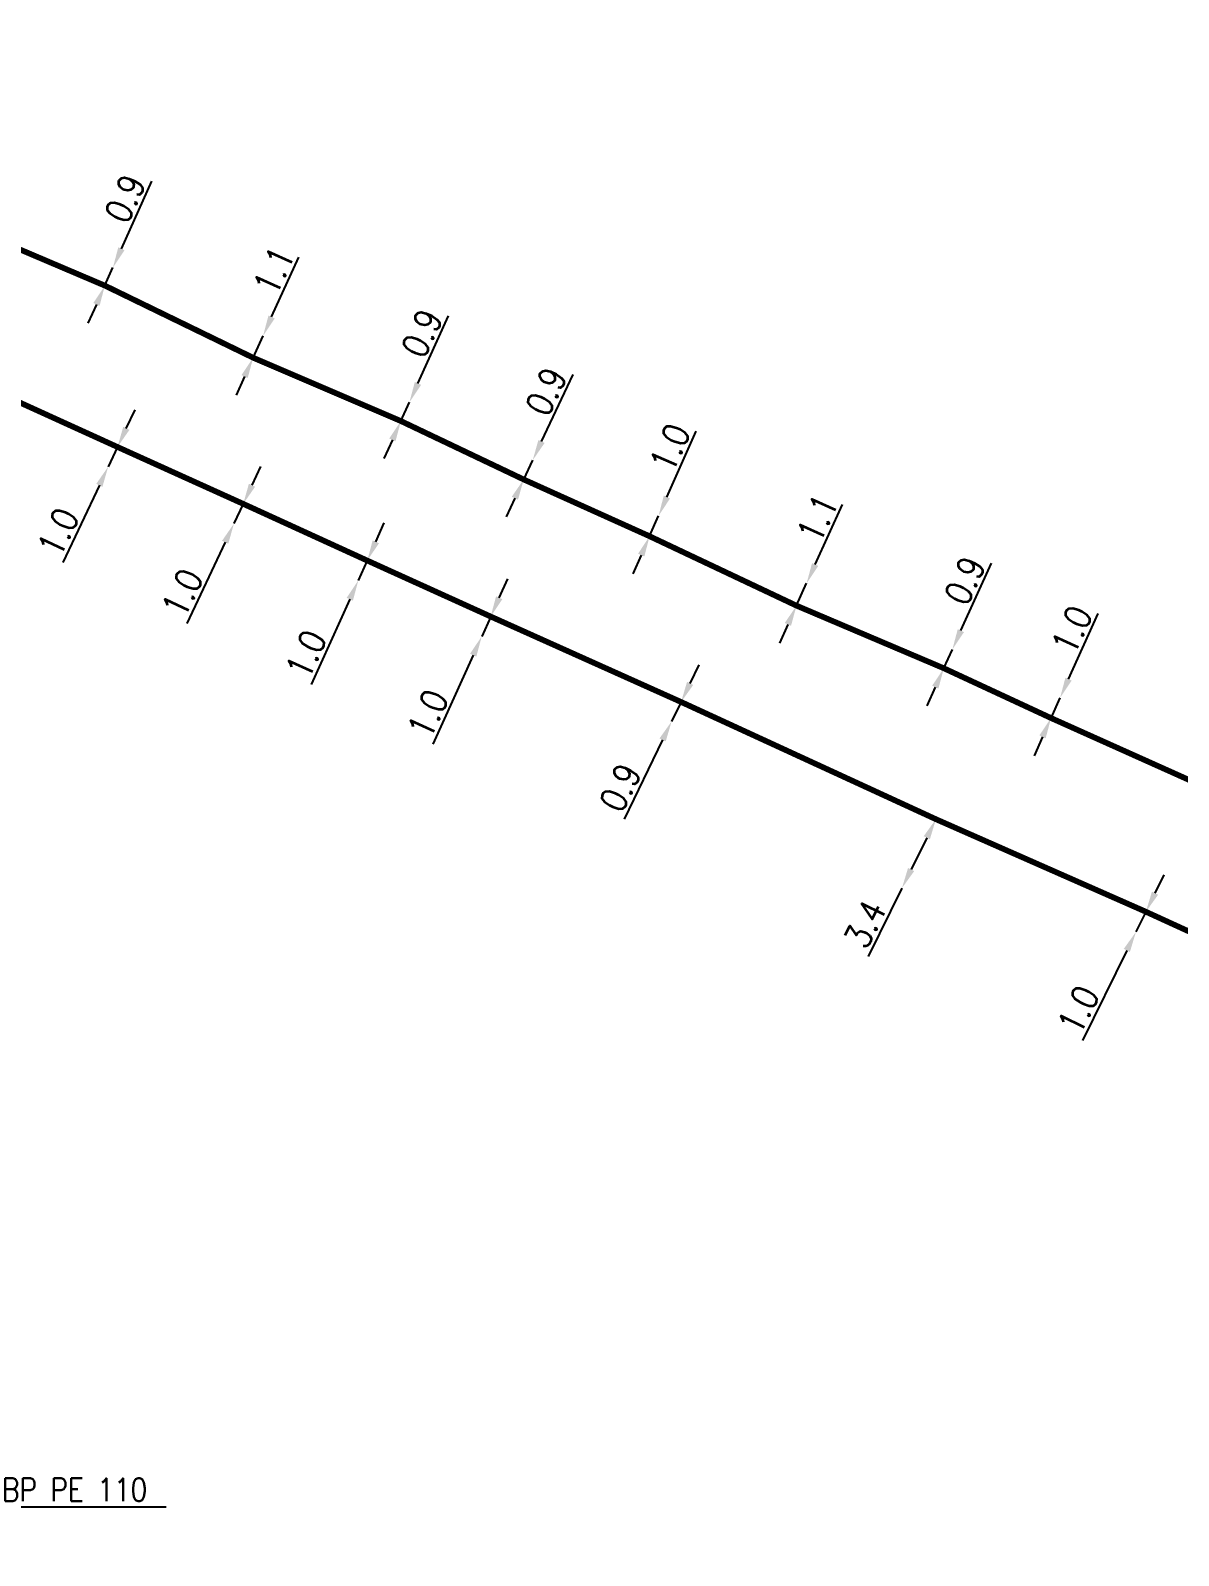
# Model space of a CAD drawing. Header units: millimetres. Extents: x 184998 to 186003, y 126995 to 128002.
# Drawn here: x 185588 to 185638.1, y 127289.7 to 127356.2 of the extents above; entities that cross this region are included whole.
import ezdxf

# ---------------------------------------------------------------- set-up
doc = ezdxf.new("R2010")
doc.units = ezdxf.units.MM
doc.header["$PDMODE"] = 34
doc.linetypes.add('L_25_PE', pattern=[2000, 1000, 1000])
doc.layers.get('DEFPOINTS').update_dxf_attribs({"linetype": 'CONTINUOUS'})
doc.layers.add('L_150', color=1, linetype='CONTINUOUS')
doc.layers.add('L_900', color=7, linetype='CONTINUOUS')
doc.styles.get("Standard").update_dxf_attribs({"font": 'romans.shx', "width": 0.85})
doc.dimstyles.get("Standard").update_dxf_attribs({"dimtxt": 1.5, "dimasz": 1.2, "dimexe": 0.625, "dimexo": 0.625, "dimgap": 0.25, "dimtad": 1, "dimdec": 1, "dimzin": 0, "dimdsep": 46, "dimtxsty": 'Standard', "dimcen": -0.5, "dimadec": 0, "dimazin": 0, "dimtfac": 1, "dimtdec": 1, "dimtmove": 0, "dimatfit": 3, "dimfxl": 0, "dimtolj": 1, "dimtzin": 0, "dimarcsym": 0})

# ---------------------------------------------------------------- blocks, each defined once
blk = doc.blocks.new('*D943')
at = {"layer": 'DEFPOINTS', "color": 0, "linetype": 'Continuous', "transparency": 16777216}
for p in [(185591.58, 127345.889), (185591.58, 127345.889), (185591.228, 127345.104)]:
    blk.add_point(p, dxfattribs=at)
at = {"layer": 'L_150', "color": 0, "linetype": 'Continuous', "lineweight": -2, "transparency": 16777216}
for p, q in [((185591.948, 127346.71), (185593.272, 127349.66)), ((185591.228, 127345.104), (185591.58, 127345.889)), ((185590.86, 127344.283), (185590.491, 127343.462))]:
    blk.add_line(p, q, dxfattribs=at)
at = {"layer": 'L_150', "color": 0, "linetype": 'Continuous', "transparency": 16777216}
for points in [[(185591.812, 127346.772), (185592.085, 127346.649), (185591.58, 127345.889)], [(185590.723, 127344.345), (185590.996, 127344.222), (185591.228, 127345.104)]]:
    blk.add_solid(points, dxfattribs=at)
at = {"layer": 'L_150', "color": 0, "linetype": 'Continuous', "transparency": 16777216, "insert": (185592.11, 127348.903), "char_height": 1.125, "attachment_point": 5, "rotation": 65.83913}
blk.add_mtext('\\A1;0.9', dxfattribs=at)
blk = doc.blocks.new('*D944')
at = {"layer": 'DEFPOINTS', "color": 0, "linetype": 'Continuous', "transparency": 16777216}
for p in [(185598.13, 127342.916), (185598.13, 127342.916), (185597.696, 127341.96)]:
    blk.add_point(p, dxfattribs=at)
at = {"layer": 'L_150', "color": 0, "linetype": 'Continuous', "lineweight": -2, "transparency": 16777216}
for p, q in [((185598.502, 127343.736), (185599.688, 127346.348)), ((185597.696, 127341.96), (185598.13, 127342.916)), ((185597.324, 127341.14), (185596.952, 127340.321))]:
    blk.add_line(p, q, dxfattribs=at)
at = {"layer": 'L_150', "color": 0, "linetype": 'Continuous', "transparency": 16777216}
for points in [[(185598.365, 127343.798), (185598.639, 127343.674), (185598.13, 127342.916)], [(185597.187, 127341.202), (185597.461, 127341.078), (185597.696, 127341.96)]]:
    blk.add_solid(points, dxfattribs=at)
at = {"layer": 'L_150', "color": 0, "linetype": 'Continuous', "transparency": 16777216, "insert": (185598.598, 127345.761), "char_height": 1.125, "attachment_point": 5, "rotation": 65.58782}
blk.add_mtext('\\A1;1.1', dxfattribs=at)
blk = doc.blocks.new('*D945')
at = {"layer": 'DEFPOINTS', "color": 0, "linetype": 'Continuous', "transparency": 16777216}
for p in [(185604.514, 127340.018), (185604.514, 127340.018), (185604.142, 127339.198)]:
    blk.add_point(p, dxfattribs=at)
at = {"layer": 'L_150', "color": 0, "linetype": 'Continuous', "lineweight": -2, "transparency": 16777216}
for p, q in [((185604.886, 127340.838), (185606.222, 127343.782)), ((185604.142, 127339.198), (185604.514, 127340.018)), ((185603.77, 127338.379), (185603.398, 127337.559))]:
    blk.add_line(p, q, dxfattribs=at)
at = {"layer": 'L_150', "color": 0, "linetype": 'Continuous', "transparency": 16777216}
for points in [[(185604.749, 127340.9), (185605.023, 127340.776), (185604.514, 127340.018)], [(185603.633, 127338.441), (185603.907, 127338.317), (185604.142, 127339.198)]]:
    blk.add_solid(points, dxfattribs=at)
at = {"layer": 'L_150', "color": 0, "linetype": 'Continuous', "transparency": 16777216, "insert": (185605.057, 127343.029), "char_height": 1.125, "attachment_point": 5, "rotation": 65.58782}
blk.add_mtext('\\A1;0.9', dxfattribs=at)
blk = doc.blocks.new('*D946')
at = {"layer": 'DEFPOINTS', "color": 0, "linetype": 'Continuous', "transparency": 16777216}
for p in [(185609.893, 127337.492), (185609.893, 127337.492), (185609.498, 127336.65)]:
    blk.add_point(p, dxfattribs=at)
at = {"layer": 'L_150', "color": 0, "linetype": 'Continuous', "lineweight": -2, "transparency": 16777216}
for p, q in [((185610.275, 127338.307), (185611.65, 127341.233)), ((185609.498, 127336.65), (185609.893, 127337.492)), ((185609.115, 127335.835), (185608.733, 127335.021))]:
    blk.add_line(p, q, dxfattribs=at)
at = {"layer": 'L_150', "color": 0, "linetype": 'Continuous', "transparency": 16777216}
for points in [[(185610.14, 127338.37), (185610.411, 127338.243), (185609.893, 127337.492)], [(185608.979, 127335.899), (185609.251, 127335.772), (185609.498, 127336.65)]]:
    blk.add_solid(points, dxfattribs=at)
at = {"layer": 'L_150', "color": 0, "linetype": 'Continuous', "transparency": 16777216, "insert": (185610.475, 127340.496), "char_height": 1.125, "attachment_point": 5, "rotation": 64.8495}
blk.add_mtext('\\A1;0.9', dxfattribs=at)
blk = doc.blocks.new('*D947')
at = {"layer": 'DEFPOINTS', "color": 0, "linetype": 'Continuous', "transparency": 16777216}
for p in [(185615.382, 127335.062), (185615.382, 127335.062), (185614.989, 127334.175)]:
    blk.add_point(p, dxfattribs=at)
at = {"layer": 'L_150', "color": 0, "linetype": 'Continuous', "lineweight": -2, "transparency": 16777216}
for p, q in [((185615.746, 127335.885), (185617.018, 127338.758)), ((185614.989, 127334.175), (185615.382, 127335.062)), ((185614.625, 127333.352), (185614.261, 127332.529))]:
    blk.add_line(p, q, dxfattribs=at)
at = {"layer": 'L_150', "color": 0, "linetype": 'Continuous', "transparency": 16777216}
for points in [[(185615.609, 127335.946), (185615.883, 127335.824), (185615.382, 127335.062)], [(185614.488, 127333.413), (185614.762, 127333.291), (185614.989, 127334.175)]]:
    blk.add_solid(points, dxfattribs=at)
at = {"layer": 'L_150', "color": 0, "linetype": 'Continuous', "transparency": 16777216, "insert": (185615.879, 127338.037), "char_height": 1.125, "attachment_point": 5, "rotation": 66.12128}
blk.add_mtext('\\A1;1.0', dxfattribs=at)
blk = doc.blocks.new('*D948')
at = {"layer": 'DEFPOINTS', "color": 0, "linetype": 'Continuous', "transparency": 16777216}
for p in [(185621.841, 127332.122), (185621.841, 127332.122), (185621.398, 127331.148)]:
    blk.add_point(p, dxfattribs=at)
at = {"layer": 'L_150', "color": 0, "linetype": 'Continuous', "lineweight": -2, "transparency": 16777216}
for p, q in [((185622.214, 127332.941), (185623.402, 127335.552)), ((185621.398, 127331.148), (185621.841, 127332.122)), ((185621.025, 127330.329), (185620.652, 127329.51))]:
    blk.add_line(p, q, dxfattribs=at)
at = {"layer": 'L_150', "color": 0, "linetype": 'Continuous', "transparency": 16777216}
for points in [[(185622.077, 127333.003), (185622.35, 127332.879), (185621.841, 127332.122)], [(185620.888, 127330.391), (185621.161, 127330.267), (185621.398, 127331.148)]]:
    blk.add_solid(points, dxfattribs=at)
at = {"layer": 'L_150', "color": 0, "linetype": 'Continuous', "transparency": 16777216, "insert": (185622.312, 127334.967), "char_height": 1.125, "attachment_point": 5, "rotation": 65.5238}
blk.add_mtext('\\A1;1.1', dxfattribs=at)
blk = doc.blocks.new('*D949')
at = {"layer": 'DEFPOINTS', "color": 0, "linetype": 'Continuous', "transparency": 16777216}
for p in [(185628.198, 127329.237), (185628.198, 127329.237), (185627.826, 127328.417)]:
    blk.add_point(p, dxfattribs=at)
at = {"layer": 'L_150', "color": 0, "linetype": 'Continuous', "lineweight": -2, "transparency": 16777216}
for p, q in [((185628.57, 127330.057), (185629.906, 127333.001)), ((185627.826, 127328.417), (185628.198, 127329.237)), ((185627.454, 127327.598), (185627.082, 127326.778))]:
    blk.add_line(p, q, dxfattribs=at)
at = {"layer": 'L_150', "color": 0, "linetype": 'Continuous', "transparency": 16777216}
for points in [[(185628.433, 127330.119), (185628.706, 127329.995), (185628.198, 127329.237)], [(185627.318, 127327.66), (185627.591, 127327.536), (185627.826, 127328.417)]]:
    blk.add_solid(points, dxfattribs=at)
at = {"layer": 'L_150', "color": 0, "linetype": 'Continuous', "transparency": 16777216, "insert": (185628.741, 127332.248), "char_height": 1.125, "attachment_point": 5, "rotation": 65.5954}
blk.add_mtext('\\A1;0.9', dxfattribs=at)
blk = doc.blocks.new('*D950')
at = {"layer": 'DEFPOINTS', "color": 0, "linetype": 'Continuous', "transparency": 16777216}
for p in [(185632.896, 127327.122), (185632.896, 127327.122), (185632.502, 127326.247)]:
    blk.add_point(p, dxfattribs=at)
at = {"layer": 'L_150', "color": 0, "linetype": 'Continuous', "lineweight": -2, "transparency": 16777216}
for p, q in [((185633.266, 127327.943), (185634.556, 127330.808)), ((185632.502, 127326.247), (185632.896, 127327.122)), ((185632.132, 127325.426), (185631.763, 127324.605))]:
    blk.add_line(p, q, dxfattribs=at)
at = {"layer": 'L_150', "color": 0, "linetype": 'Continuous', "transparency": 16777216}
for points in [[(185633.129, 127328.004), (185633.402, 127327.881), (185632.896, 127327.122)], [(185631.996, 127325.488), (185632.269, 127325.364), (185632.502, 127326.247)]]:
    blk.add_solid(points, dxfattribs=at)
at = {"layer": 'L_150', "color": 0, "linetype": 'Continuous', "transparency": 16777216, "insert": (185633.412, 127330.093), "char_height": 1.125, "attachment_point": 5, "rotation": 65.7571}
blk.add_mtext('\\A1;1.0', dxfattribs=at)
blk = doc.blocks.new('*D953')
at = {"layer": 'DEFPOINTS', "color": 0, "linetype": 'Continuous', "transparency": 16777216}
for p in [(185591.779, 127338.067), (185591.373, 127337.208), (185591.373, 127337.208)]:
    blk.add_point(p, dxfattribs=at)
at = {"layer": 'L_150', "color": 0, "linetype": 'Continuous', "lineweight": -2, "transparency": 16777216}
for p, q in [((185592.164, 127338.88), (185592.549, 127339.694)), ((185591.779, 127338.067), (185591.373, 127337.208)), ((185590.988, 127336.395), (185589.394, 127333.026))]:
    blk.add_line(p, q, dxfattribs=at)
at = {"layer": 'L_150', "color": 0, "linetype": 'Continuous', "transparency": 16777216}
for points in [[(185592.029, 127338.945), (185592.3, 127338.816), (185591.779, 127338.067)], [(185590.852, 127336.459), (185591.123, 127336.331), (185591.373, 127337.208)]]:
    blk.add_solid(points, dxfattribs=at)
at = {"layer": 'L_150', "color": 0, "linetype": 'Continuous', "transparency": 16777216, "insert": (185589.195, 127334.361), "char_height": 1.125, "attachment_point": 5, "rotation": 64.67018}
blk.add_mtext('\\A1;1.0', dxfattribs=at)
blk = doc.blocks.new('*D954')
at = {"layer": 'DEFPOINTS', "color": 0, "linetype": 'Continuous', "transparency": 16777216}
for p in [(185597.264, 127335.587), (185596.859, 127334.727), (185596.859, 127334.727)]:
    blk.add_point(p, dxfattribs=at)
at = {"layer": 'L_150', "color": 0, "linetype": 'Continuous', "lineweight": -2, "transparency": 16777216}
for p, q in [((185597.647, 127336.401), (185598.03, 127337.215)), ((185597.264, 127335.587), (185596.859, 127334.727)), ((185596.476, 127333.913), (185594.81, 127330.373))]:
    blk.add_line(p, q, dxfattribs=at)
at = {"layer": 'L_150', "color": 0, "linetype": 'Continuous', "transparency": 16777216}
for points in [[(185597.511, 127336.465), (185597.783, 127336.337), (185597.264, 127335.587)], [(185596.34, 127333.976), (185596.612, 127333.849), (185596.859, 127334.727)]]:
    blk.add_solid(points, dxfattribs=at)
at = {"layer": 'L_150', "color": 0, "linetype": 'Continuous', "transparency": 16777216, "insert": (185594.609, 127331.707), "char_height": 1.125, "attachment_point": 5, "rotation": 64.79827}
blk.add_mtext('\\A1;1.0', dxfattribs=at)
blk = doc.blocks.new('*D955')
at = {"layer": 'DEFPOINTS', "color": 0, "linetype": 'Continuous', "transparency": 16777216}
for p in [(185602.676, 127333.113), (185602.283, 127332.246), (185602.283, 127332.246)]:
    blk.add_point(p, dxfattribs=at)
at = {"layer": 'L_150', "color": 0, "linetype": 'Continuous', "lineweight": -2, "transparency": 16777216}
for p, q in [((185603.047, 127333.933), (185603.418, 127334.753)), ((185602.676, 127333.113), (185602.283, 127332.246)), ((185601.912, 127331.427), (185600.225, 127327.704))]:
    blk.add_line(p, q, dxfattribs=at)
at = {"layer": 'L_150', "color": 0, "linetype": 'Continuous', "transparency": 16777216}
for points in [[(185602.91, 127333.995), (185603.184, 127333.871), (185602.676, 127333.113)], [(185601.775, 127331.489), (185602.048, 127331.365), (185602.283, 127332.246)]]:
    blk.add_solid(points, dxfattribs=at)
at = {"layer": 'L_150', "color": 0, "linetype": 'Continuous', "transparency": 16777216, "insert": (185600.004, 127329.035), "char_height": 1.125, "attachment_point": 5, "rotation": 65.62622}
blk.add_mtext('\\A1;1.0', dxfattribs=at)
blk = doc.blocks.new('*D956')
at = {"layer": 'DEFPOINTS', "color": 0, "linetype": 'Continuous', "transparency": 16777216}
for p in [(185608.059, 127330.673), (185607.667, 127329.808), (185607.667, 127329.808)]:
    blk.add_point(p, dxfattribs=at)
at = {"layer": 'L_150', "color": 0, "linetype": 'Continuous', "lineweight": -2, "transparency": 16777216}
for p, q in [((185608.43, 127331.493), (185608.801, 127332.313)), ((185608.059, 127330.673), (185607.667, 127329.808)), ((185607.296, 127328.988), (185605.538, 127325.104))]:
    blk.add_line(p, q, dxfattribs=at)
at = {"layer": 'L_150', "color": 0, "linetype": 'Continuous', "transparency": 16777216}
for points in [[(185608.293, 127331.555), (185608.566, 127331.431), (185608.059, 127330.673)], [(185607.159, 127329.049), (185607.432, 127328.926), (185607.667, 127329.808)]]:
    blk.add_solid(points, dxfattribs=at)
at = {"layer": 'L_150', "color": 0, "linetype": 'Continuous', "transparency": 16777216, "insert": (185605.317, 127326.435), "char_height": 1.125, "attachment_point": 5, "rotation": 65.64424}
blk.add_mtext('\\A1;1.0', dxfattribs=at)
blk = doc.blocks.new('*D957')
at = {"layer": 'DEFPOINTS', "color": 0, "linetype": 'Continuous', "transparency": 16777216}
for p in [(185616.365, 127326.947), (185615.953, 127326.102), (185615.953, 127326.102)]:
    blk.add_point(p, dxfattribs=at)
at = {"layer": 'L_150', "color": 0, "linetype": 'Continuous', "lineweight": -2, "transparency": 16777216}
for p, q in [((185616.759, 127327.756), (185617.154, 127328.565)), ((185616.365, 127326.947), (185615.953, 127326.102)), ((185615.559, 127325.293), (185613.876, 127321.841))]:
    blk.add_line(p, q, dxfattribs=at)
at = {"layer": 'L_150', "color": 0, "linetype": 'Continuous', "transparency": 16777216}
for points in [[(185616.624, 127327.822), (185616.894, 127327.69), (185616.365, 127326.947)], [(185615.424, 127325.359), (185615.693, 127325.227), (185615.953, 127326.102)]]:
    blk.add_solid(points, dxfattribs=at)
at = {"layer": 'L_150', "color": 0, "linetype": 'Continuous', "transparency": 16777216, "insert": (185613.713, 127323.218), "char_height": 1.125, "attachment_point": 5, "rotation": 64.01253}
blk.add_mtext('\\A1;0.9', dxfattribs=at)
blk = doc.blocks.new('*D958')
at = {"layer": 'DEFPOINTS', "color": 0, "linetype": 'Continuous', "transparency": 16777216}
for p in [(185627.481, 127321.835), (185626, 127318.831), (185626, 127318.831)]:
    blk.add_point(p, dxfattribs=at)
at = {"layer": 'L_150', "color": 0, "linetype": 'Continuous', "lineweight": -2, "transparency": 16777216}
for p, q in [((185627.083, 127321.028), (185626.398, 127319.638)), ((185626, 127318.831), (185624.53, 127315.849))]:
    blk.add_line(p, q, dxfattribs=at)
at = {"layer": 'L_150', "color": 0, "linetype": 'Continuous', "transparency": 16777216}
for points in [[(185626.949, 127321.094), (185627.218, 127320.962), (185627.481, 127321.835)], [(185626.264, 127319.704), (185626.533, 127319.572), (185626, 127318.831)]]:
    blk.add_solid(points, dxfattribs=at)
at = {"layer": 'L_150', "color": 0, "linetype": 'Continuous', "transparency": 16777216, "insert": (185624.394, 127317.268), "char_height": 1.125, "attachment_point": 5, "rotation": 63.75761}
blk.add_mtext('\\A1;3.4', dxfattribs=at)
blk = doc.blocks.new('*D959')
at = {"layer": 'DEFPOINTS', "color": 0, "linetype": 'Continuous', "transparency": 16777216}
for p in [(185636.641, 127317.799), (185636.207, 127316.92), (185636.207, 127316.92)]:
    blk.add_point(p, dxfattribs=at)
at = {"layer": 'L_150', "color": 0, "linetype": 'Continuous', "lineweight": -2, "transparency": 16777216}
for p, q in [((185637.039, 127318.607), (185637.437, 127319.414)), ((185636.641, 127317.799), (185636.207, 127316.92)), ((185635.81, 127316.113), (185633.874, 127312.187))]:
    blk.add_line(p, q, dxfattribs=at)
at = {"layer": 'L_150', "color": 0, "linetype": 'Continuous', "transparency": 16777216}
for points in [[(185636.904, 127318.673), (185637.173, 127318.54), (185636.641, 127317.799)], [(185635.675, 127316.179), (185635.944, 127316.047), (185636.207, 127316.92)]]:
    blk.add_solid(points, dxfattribs=at)
at = {"layer": 'L_150', "color": 0, "linetype": 'Continuous', "transparency": 16777216, "insert": (185633.697, 127313.524), "char_height": 1.125, "attachment_point": 5, "rotation": 63.75761}
blk.add_mtext('\\A1;1.0', dxfattribs=at)

msp = doc.modelspace()

# ---------------------------------------------------------------- linework, layer by layer
at = {"layer": 'L_150', "linetype": 'L_25_PE', "const_width": 0.25}
msp.add_lwpolyline([(185662.134, 127306.275), (185657.679, 127308.132), (185652.556, 127310.507), (185647.369, 127312.835), (185642.318, 127315.201), (185636.641, 127317.799), (185627.481, 127321.835), (185616.365, 127326.947), (185608.059, 127330.673), (185602.676, 127333.113), (185597.264, 127335.587), (185591.779, 127338.067), (185573.546, 127346.362), (185562.357, 127351.525), (185556.545, 127354.122), (185549.806, 127356.884), (185549.018, 127357.242), (185548.565, 127357.447), (185548.429, 127358.164), (185548.551, 127358.877), (185547.657, 127359.543)], dxfattribs=at)
at = {"layer": 'L_150', "linetype": 'L_25_PE'}
msp.add_lwpolyline([(185584.624, 127347.913, 0.25, 0.25, 0), (185591.228, 127345.104, 0.25, 0.25, 0), (185597.696, 127341.96, 0.25, 0.25, 0), (185604.142, 127339.198, 0.25, 0.25, 0), (185609.498, 127336.65, 0.25, 0.25, 0), (185614.989, 127334.175, 0.25, 0.25, 0), (185621.398, 127331.148, 0.25, 0.25, 0), (185627.826, 127328.417, 0.25, 0.25, 0), (185632.502, 127326.247, 0.25, 0.25, 0), (185641.74, 127322.105, 0.25, 0.25, 0), (185650.991, 127318.007, 0.25, 0.25, 0), (185664.623, 127311.697, 0.25, 0.25, 0), (185666.645, 127310.745, 0.25, 0.25, 0), (185669.514, 127309.387, 0, 0, 0)], format="xyseb", dxfattribs=at)

# ---------------------------------------------------------------- texts
at = {"layer": 'L_900', "color": 1, "linetype": 'Continuous', "insert": (185586.74, 127292.596), "char_height": 1, "attachment_point": 4}
msp.add_mtext('BP PE 110', dxfattribs=at)

# ---------------------------------------------------------------- dimensions: what is measured, and where the dimension line sits
at = {"layer": 'L_150', "linetype": 'Continuous'}
for base, p1, p2, angle, picture, middle in [((185591.58, 127345.889), (185591.228, 127345.104), (185591.58, 127345.889), 245.83913, '*D943', (185592.794, 127348.596)), ((185598.13, 127342.916), (185597.696, 127341.96), (185598.13, 127342.916), 245.58782, '*D944', (185599.281, 127345.451)), ((185604.514, 127340.018), (185604.142, 127339.198), (185604.514, 127340.018), 245.58782, '*D945', (185605.74, 127342.719)), ((185609.893, 127337.492), (185609.498, 127336.65), (185609.893, 127337.492), 244.8495, '*D946', (185611.154, 127340.177)), ((185591.3729, 127337.2083), (185591.7794, 127338.0669), (185591.3729, 127337.2083), 64.67018, '*D953', (185589.8731, 127334.0397)), ((185615.382, 127335.062), (185614.989, 127334.175), (185615.382, 127335.062), 246.12128, '*D947', (185616.564, 127337.733)), ((185596.8591, 127334.727), (185597.2636, 127335.5865), (185596.8591, 127334.727), 64.79827, '*D954', (185595.2875, 127331.3876)), ((185621.841, 127332.122), (185621.398, 127331.148), (185621.841, 127332.122), 245.5238, '*D948', (185622.995, 127334.656)), ((185602.283, 127332.246), (185602.676, 127333.113), (185602.283, 127332.246), 65.62622, '*D955', (185600.688, 127328.725)), ((185628.198, 127329.237), (185627.826, 127328.417), (185628.198, 127329.237), 245.5954, '*D949', (185629.424, 127331.938)), ((185607.6668, 127329.8075), (185608.0586, 127330.673), (185607.6668, 127329.8075), 65.64424, '*D956', (185605.9999, 127326.1253)), ((185632.896, 127327.122), (185632.502, 127326.247), (185632.896, 127327.122), 245.7571, '*D950', (185634.095, 127329.785)), ((185615.953, 127326.102), (185616.365, 127326.947), (185615.953, 127326.102), 64.01253, '*D957', (185614.387, 127322.89)), ((185626.00011, 127318.83062), (185627.48138, 127321.83534), (185626.00011, 127318.83062), 63.75761, '*D958', (185625.06622, 127316.93626)), ((185636.207, 127316.92), (185636.641, 127317.799), (185636.207, 127316.92), 63.75761, '*D959', (185634.37, 127313.192))]:
    dim = msp.add_linear_dim(base=base, p1=p1, p2=p2, angle=angle, dimstyle='Standard', override={"dimscale": 0.75}, dxfattribs=at)
    dim.commit()
    dim.dimension.update_dxf_attribs({"geometry": picture, "text_midpoint": middle, "dimtype": 160})

# ---------------------------------------------------------------- leaders
at = {"layer": 'L_900', "color": 1, "linetype": 'Continuous', "annotation_type": 0, "has_hookline": 1, "hookline_direction": 0, "text_width": 7.164}
msp.add_leader([(185579.896, 127289.726), (185585.29, 127291.846), (185586.49, 127291.846)], dimstyle='Standard', dxfattribs=at)

doc.saveas('drawing.dxf')
